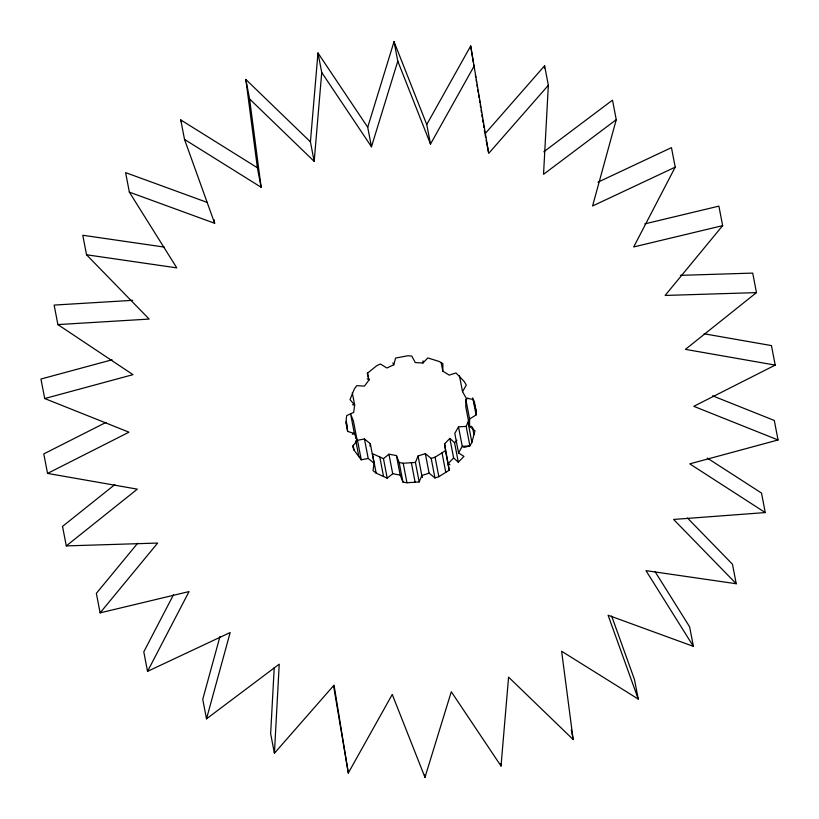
<?xml version="1.0" encoding="UTF-8"?>
<svg xmlns="http://www.w3.org/2000/svg" width="819" height="819" viewBox="0 0 819 819"><rect width="100%" height="100%" fill="white"/><g stroke="black" fill="none" stroke-linecap="round" stroke-linejoin="round"><path stroke-width="1.23" d="M467.997 398.126L465.827 399.457L465.796 406.9L469.553 426.412L475 430.794L471.898 442.373L469.901 445.894L464.148 447.379L462.254 446.365L458.497 426.842L466.144 426.382L469.021 419.543M465.827 399.457L469.594 418.97L469.553 426.412L471.724 426.402M469.594 418.97L476.095 414.967L476.115 410.964L474.242 401.208M476.115 410.964L473.126 399.416L466.165 398.157L462.53 391.656L466.287 385.104L464.322 381.613L455.988 372.942L449.232 375.122L442.813 371.161L442.884 363.687L439.434 361.568L427.805 357.934L422.932 363.001L415.315 362.571L411.701 356.019L407.606 355.794L395.567 358.087L393.775 364.803L386.855 367.997L380.425 363.994L376.709 365.724L367.24 373.382L368.97 380.067L364.455 386.118L356.818 385.647L354.392 388.892L350 399.6L354.658 405.036L353.665 412.428L346.703 415.602L346.171 419.574L347.645 431.418L354.381 433.517L357.156 440.427L352.59 446.468L354.074 450.184L361.23 459.807L368.202 458.476L374.058 463.196L373.014 470.597L376.167 473.136L387.223 478.173L392.7 473.73L400.194 475.092L402.938 482.033L406.961 482.76L419.185 481.951L421.826 475.511L418.069 455.988L425.337 453.654L431.193 458.415L434.95 477.938L438.851 476.678L449.221 470.229L444.615 443.857L449.856 438.4L454.565 442.71L458.323 462.223L463.953 456.388L458.548 452.897L454.791 433.384L458.497 426.842M274.232 667.567L270.649 733.722L274.416 753.234L334.05 685.124L348.31 773.023L392.25 694.451L424.969 777.354L451.289 691.748L501.023 766.031L508.579 677.129L573.167 739.557L561.619 651.248L638.247 699.078L634.479 679.565L611.66 616.072M274.416 753.234L279.228 664.178L206.501 718.847L202.743 699.334L219.994 636.445M544.451 68.315L544.584 65.766L484.95 133.876M544.584 65.766L548.351 85.278L543.529 174.334L616.257 119.666L612.499 100.153L543.816 151.781M422.932 363.001L423.075 360.882M310.421 141.871L245.833 79.443L249.59 98.956L314.179 161.384L310.421 141.871L317.977 52.969L367.711 127.252L371.468 146.775L397.788 61.159L394.031 41.646L367.711 127.252M314.179 161.384L321.734 72.481L317.977 52.969M369.953 446.15L370.301 443.673L364.445 438.964L357.473 440.294L355.692 437.899M206.501 718.847L230.18 632.534L147.543 671.365L143.786 651.852L173.608 594.522M616.257 119.666L592.577 205.989L675.214 167.148L671.457 147.635L598.003 182.156M419.185 481.951L415.428 462.438L418.069 455.988M147.543 671.365L189.056 591.564L100.113 612.868L96.355 593.355L137.684 543.212M675.214 167.148L633.701 246.949L722.645 225.645L718.887 206.132L644.768 223.884M474.447 65.489L430.507 144.072L426.75 124.549L470.69 45.977L488.708 153.388L548.351 85.278M458.548 452.897L462.254 446.365L469.901 445.894L466.144 426.382M100.113 612.868L157.647 543.058L66.288 545.904L62.531 526.392L114.824 484.613M722.645 225.645L665.11 295.454L756.469 292.608L752.712 273.096L680.384 275.348M454.565 442.71L456.982 440.212M449.856 438.4L453.613 457.923L448.372 463.37L449.948 464.813M387.223 478.173L383.466 458.65L388.943 454.217L396.437 455.569L399.181 462.52L402.938 482.033M66.288 545.904L137.326 489.148L47.553 473.413L43.786 453.9L105.999 422.409M756.469 292.608L685.431 349.365L775.214 365.1L771.447 345.587L704.115 333.783M431.193 458.415L435.094 457.166L445.464 450.716L444.615 443.857M47.553 473.413L128.982 432.186L44.707 398.546L40.95 379.033L112.06 359.787M775.214 365.1L693.775 406.326L778.05 439.967L774.293 420.454L712.571 395.812M352.354 434.316L354.381 433.517L350.624 414.004L353.388 420.915L357.156 440.427M434.95 477.938L429.095 473.167L421.826 475.511L422.491 477.518M44.707 398.546L132.985 374.662L57.893 324.59L54.136 305.077L132.719 300.327M778.05 439.967L689.772 463.861L765.263 512.571L761.506 493.048L707.278 458.067M765.263 512.571L673.607 519.441L736.23 583.742L645.986 570.638L693.396 646.375L608.097 615.233L638.247 699.078M399.181 462.52L403.204 463.247L415.428 462.438M57.893 324.59L149.15 319.072L86.527 254.77L82.77 235.258L164.24 247.082M352.498 404.781L354.658 405.036L352.303 392.844M86.527 254.77L176.781 267.874L129.361 192.137L125.604 172.625L207.299 202.457M129.361 192.137L214.66 223.29L213.954 219.625M383.466 458.65L372.41 453.624L376.167 473.136M180.753 119.922L257.381 167.752L261.138 187.264L184.521 139.435L180.753 119.922L181.623 122.318M367.219 378.839L368.97 380.067L367.557 372.758M453.613 457.923L458.323 462.223M687.489 518.038L732.473 564.23L736.23 583.742M321.734 72.481L371.468 146.775M655.098 571.682L689.639 626.863L693.396 646.375M392.854 362.889L393.775 364.803M394.031 41.646L426.75 124.549M397.788 61.159L430.507 144.072M184.521 139.435L214.66 223.29M485.186 135.094L485.657 137.541M486.128 139.977L488.472 152.17M571.293 729.801L573.167 739.557M473.423 399.6L474.119 403.255M472.809 397.891L476.095 414.967M472.553 427.323L473.966 434.643M459.469 375.798L462.53 391.656M468.14 422.86L471.898 442.373M441.165 362.622L442.813 371.161M445.464 450.716L449.221 470.229M442.025 452.856L445.782 472.368M500.552 763.595L501.023 766.031M435.094 457.166L438.851 476.678M425.337 453.654L429.095 473.167M411.363 462.704L415.12 482.227M403.204 463.247L406.961 482.76M396.437 455.569L400.194 475.092M388.943 454.217L392.7 473.73M379.791 456.982L383.548 476.494M370.301 443.673L374.058 463.196M364.445 438.964L368.202 458.476M424.498 774.917L424.969 777.354M357.473 440.294L361.23 459.807M355.794 440.755L358.855 456.613M353.143 445.301L354.074 450.184M345.976 421.386L347.154 427.487M345.997 422.88L346.468 425.317M346.939 427.764L347.645 431.418M348.31 773.023L333.548 685.698M470.69 45.977L473.341 62.305M473.74 64.814L474.15 67.322M475.378 74.857L475.778 77.365M476.187 79.883L476.597 82.391M477.006 84.9L477.416 87.418M477.815 89.926L478.224 92.434M478.634 94.953L479.043 97.461M479.453 99.969L479.852 102.488M480.262 104.996L480.671 107.504M481.081 110.022L481.49 112.531M481.889 115.039L482.299 117.557M482.708 120.065L483.118 122.574M483.527 125.092L483.927 127.6M484.336 130.108L484.746 132.627M249.59 98.956L261.138 187.264M245.833 79.443L257.381 167.752"/></g></svg>
